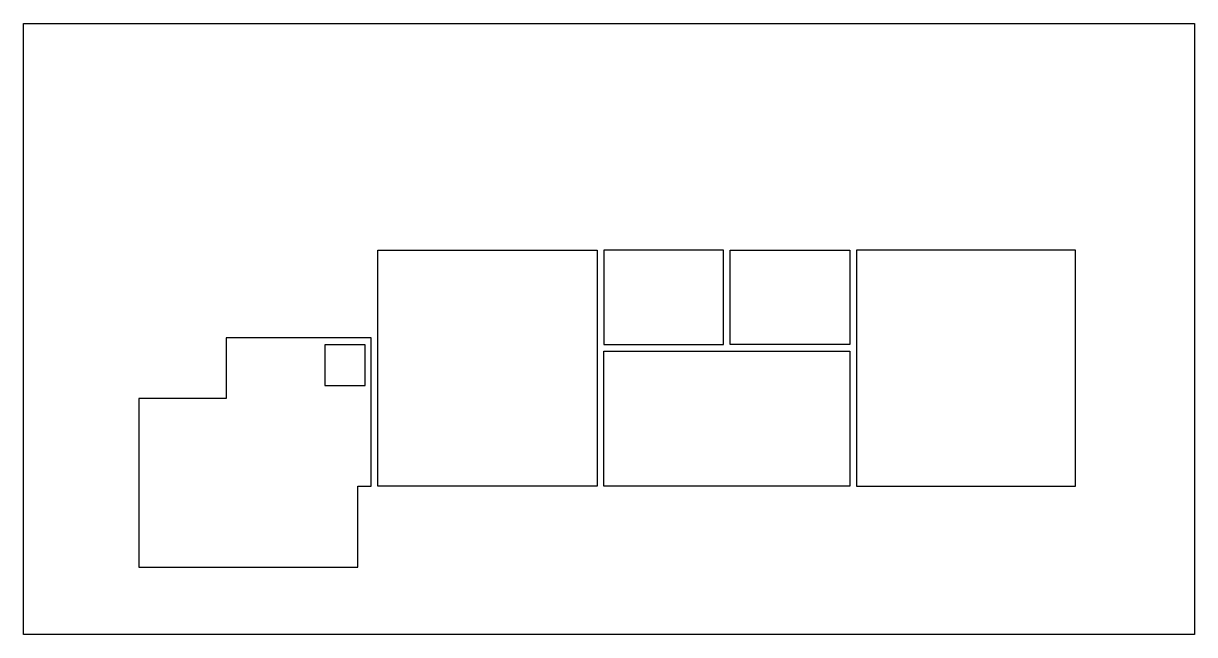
# Model space of a CAD drawing. Header units: metres. Extents: x 2460 to 2634, y -735 to -644.
import ezdxf

# ---------------------------------------------------------------- set-up
doc = ezdxf.new("R2010")
doc.units = ezdxf.units.M
doc.layers.add('AREE LEONARDO', color=7, linetype='Continuous')

msp = doc.modelspace()

# ---------------------------------------------------------------- linework, layer by layer
at = {"layer": 'AREE LEONARDO', "color": 4}
msp.add_lwpolyline([(2460.09, -644.42), (2633.85, -644.42), (2633.85, -735.03), (2460.09, -735.03)], close=True, dxfattribs=at)
at = {"layer": 'AREE LEONARDO', "color": 5}
for points in [[(2512.69, -678.01), (2545.19, -678.01), (2545.19, -713.01), (2512.69, -713.01)], [(2616.19, -678.01), (2583.69, -678.01), (2583.69, -713.01), (2616.19, -713.01)], [(2490.19, -700.01), (2477.19, -700.01), (2477.19, -725.01), (2509.69, -725.01), (2509.69, -713.01), (2511.69, -713.01), (2511.69, -691.01), (2490.19, -691.01)], [(2546.19, -693.01), (2582.69, -693.01), (2582.69, -713.01), (2546.19, -713.01)]]:
    msp.add_lwpolyline(points, close=True, dxfattribs=at)
at = {"layer": 'AREE LEONARDO', "color": 3}
for points in [[(2563.94, -678.01), (2546.19, -678.01), (2546.19, -692.01), (2563.94, -692.01)], [(2564.94, -678.01), (2582.69, -678.01), (2582.69, -692.01), (2564.94, -692.01)]]:
    msp.add_lwpolyline(points, close=True, dxfattribs=at)
at = {"layer": 'AREE LEONARDO', "color": 1}
msp.add_lwpolyline([(2504.81, -698.08), (2510.81, -698.08), (2510.81, -692.08), (2504.81, -692.08)], close=True, dxfattribs=at)

doc.saveas('drawing.dxf')
